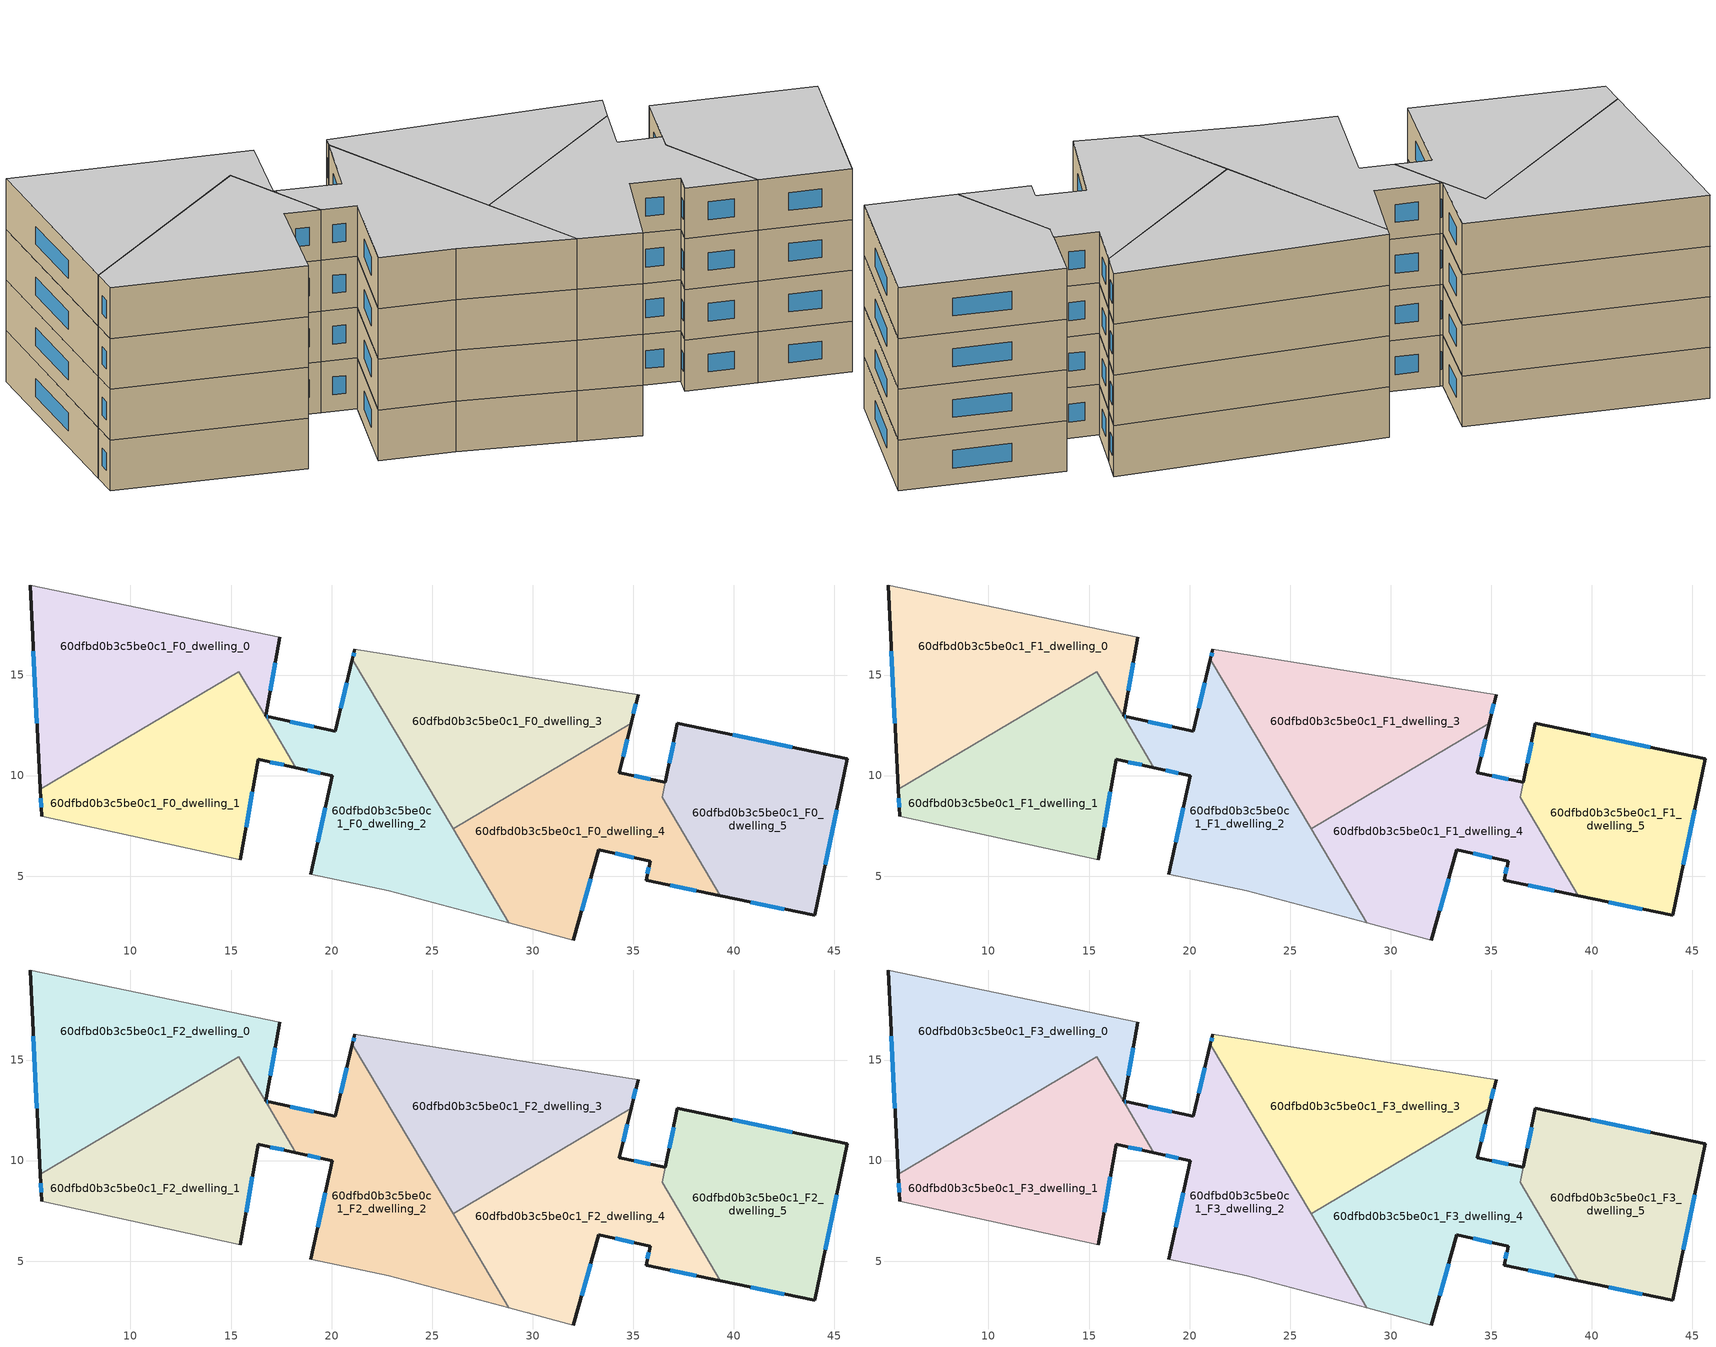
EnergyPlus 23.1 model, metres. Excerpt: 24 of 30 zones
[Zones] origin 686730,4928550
60dfbd0b3c5be0c1_F0_dwelling_0
 floor ground (EU_floor_Construction): 17.42,16.87 16.73,12.95 16.87,12.91 16.84,12.72 15.39,15.17 5.51,9.32 5.01,19.47 z0
 wall outside (EU_wall_Construction): 16.87,12.91 16.73,12.95 17.42,16.87 / 5.01,19.47 5.51,9.32 z0:3
 wall adiabatic (EU_wall_Construction): 17.42,16.87 5.01,19.47 z0:3
 wall to 60dfbd0b3c5be0c1_F0_dwelling_2 (EU_wall_Construction): 16.84,12.72 16.87,12.91 z0:3
 wall to 60dfbd0b3c5be0c1_F0_dwelling_1 (EU_wall_Construction): 5.51,9.32 15.39,15.17 16.84,12.72 z0:3
 window (EU_Window_Construction): 16.95,14.22 17.19,15.6 / 16.83,12.92 16.78,12.93 / 5.17,16.18 5.35,12.61 z0.97:2.03
60dfbd0b3c5be0c1_F0_dwelling_1
 floor ground (EU_floor_Construction): 15.39,15.17 18.22,10.39 16.35,10.8 15.47,5.83 5.58,7.99 5.51,9.32 z0
 wall outside (EU_wall_Construction): 5.51,9.32 5.58,7.99 / 15.47,5.83 16.35,10.8 18.22,10.39 z0:3
 wall adiabatic (EU_wall_Construction): 5.58,7.99 15.47,5.83 z0:3
 wall to 60dfbd0b3c5be0c1_F0_dwelling_2 (EU_wall_Construction): 18.22,10.39 16.84,12.72 z0:3
 window (EU_Window_Construction): 5.53,8.88 5.56,8.42 / 16.96,10.67 17.62,10.53 / 15.75,7.44 16.06,9.19 z0.97:2.03
60dfbd0b3c5be0c1_F0_dwelling_2
 floor ground (EU_floor_Construction): 21.04,15.78 28.81,2.68 22.85,4.28 18.97,5.09 20.03,10 18.22,10.39 16.84,12.72 16.87,12.91 20.19,12.2 z0
 wall outside (EU_wall_Construction): 18.22,10.39 20.03,10 18.97,5.09 / 21.04,15.78 20.19,12.2 16.87,12.91 z0:3
 wall adiabatic (EU_wall_Construction): 18.97,5.09 22.85,4.28 28.81,2.68 z0:3
 wall to 60dfbd0b3c5be0c1_F0_dwelling_3 (EU_wall_Construction): 26.04,7.35 21.04,15.78 z0:3
 wall to 60dfbd0b3c5be0c1_F0_dwelling_4 (EU_wall_Construction): 28.81,2.68 26.04,7.35 z0:3
 window (EU_Window_Construction): 19.68,8.41 19.31,6.68 / 18.81,10.26 19.44,10.12 / 19.11,12.43 17.95,12.68 / 20.76,14.62 20.46,13.36 z0.97:2.03
60dfbd0b3c5be0c1_F0_dwelling_3
 floor ground (EU_floor_Construction): 35.24,14.02 34.9,12.61 26.04,7.35 21.04,15.78 21.15,16.27 z0
 wall outside (EU_wall_Construction): 34.9,12.61 35.24,14.02 / 21.15,16.27 21.04,15.78 z0:3
 wall adiabatic (EU_wall_Construction): 35.24,14.02 21.15,16.27 z0:3
 wall to 60dfbd0b3c5be0c1_F0_dwelling_4 (EU_wall_Construction): 26.04,7.35 34.9,12.61 z0:3
 window (EU_Window_Construction): 35.01,13.07 35.13,13.57 / 21.12,16.11 21.08,15.94 z0.97:2.03
60dfbd0b3c5be0c1_F0_dwelling_4
 floor ground (EU_floor_Construction): 36.59,9.66 36.43,8.91 39.33,4.03 35.64,4.8 35.84,5.74 33.29,6.32 32.02,1.83 28.81,2.68 26.04,7.35 34.9,12.61 34.31,10.14 z0
 wall outside (EU_wall_Construction): 32.02,1.83 33.29,6.32 35.84,5.74 35.64,4.8 39.33,4.03 / 36.59,9.66 34.31,10.14 34.9,12.61 z0:3
 wall adiabatic (EU_wall_Construction): 28.81,2.68 32.02,1.83 z0:3
 wall to 60dfbd0b3c5be0c1_F0_dwelling_5 (EU_wall_Construction): 39.33,4.03 36.43,8.91 36.59,9.66 z0:3
 window (EU_Window_Construction): 32.43,3.28 32.88,4.86 / 34.5,10.94 34.71,11.81 / 35.85,9.82 35.05,9.99 / 36.83,4.55 38.13,4.28 / 35.77,5.43 35.7,5.11 / 34.11,6.13 35.01,5.92 z0.97:2.03
60dfbd0b3c5be0c1_F0_dwelling_5
 floor ground (EU_floor_Construction): 45.65,10.83 44.03,3.04 39.33,4.03 36.43,8.91 37.2,12.6 z0
 wall outside (EU_wall_Construction): 39.33,4.03 44.03,3.04 45.65,10.83 37.2,12.6 36.59,9.67 z0:3
 window (EU_Window_Construction): 37,11.65 36.79,10.62 / 42.91,11.41 39.94,12.03 / 44.55,5.57 45.12,8.31 / 40.85,3.71 42.5,3.36 z0.97:2.03
60dfbd0b3c5be0c1_F1_dwelling_0
 floor to 60dfbd0b3c5be0c1_F0_dwelling_0 (EU_floor_Construction): 17.42,16.87 16.73,12.95 16.87,12.91 16.84,12.72 15.39,15.17 5.51,9.32 5.01,19.47 z3
 wall outside (EU_wall_Construction): 16.87,12.91 16.73,12.95 17.42,16.87 / 5.01,19.47 5.51,9.32 z3:6
 wall adiabatic (EU_wall_Construction): 17.42,16.87 5.01,19.47 z3:6
 wall to 60dfbd0b3c5be0c1_F1_dwelling_2 (EU_wall_Construction): 16.84,12.72 16.87,12.91 z3:6
 wall to 60dfbd0b3c5be0c1_F1_dwelling_1 (EU_wall_Construction): 5.51,9.32 15.39,15.17 16.84,12.72 z3:6
 window (EU_Window_Construction): 16.95,14.22 17.19,15.6 / 16.83,12.92 16.78,12.93 / 5.17,16.18 5.35,12.61 z3.97:5.03
60dfbd0b3c5be0c1_F1_dwelling_1
 floor to 60dfbd0b3c5be0c1_F0_dwelling_1 (EU_floor_Construction): 15.39,15.17 18.22,10.39 16.35,10.8 15.47,5.83 5.58,7.99 5.51,9.32 z3
 wall outside (EU_wall_Construction): 5.51,9.32 5.58,7.99 / 15.47,5.83 16.35,10.8 18.22,10.39 z3:6
 wall adiabatic (EU_wall_Construction): 5.58,7.99 15.47,5.83 z3:6
 wall to 60dfbd0b3c5be0c1_F1_dwelling_2 (EU_wall_Construction): 18.22,10.39 16.84,12.72 z3:6
 window (EU_Window_Construction): 5.53,8.88 5.56,8.42 / 16.96,10.67 17.62,10.53 / 15.75,7.44 16.06,9.19 z3.97:5.03
60dfbd0b3c5be0c1_F1_dwelling_2
 floor to 60dfbd0b3c5be0c1_F0_dwelling_2 (EU_floor_Construction): 21.04,15.78 28.81,2.68 22.85,4.28 18.97,5.09 20.03,10 18.22,10.39 16.84,12.72 16.87,12.91 20.19,12.2 z3
 wall outside (EU_wall_Construction): 18.22,10.39 20.03,10 18.97,5.09 / 21.04,15.78 20.19,12.2 16.87,12.91 z3:6
 wall adiabatic (EU_wall_Construction): 18.97,5.09 22.85,4.28 28.81,2.68 z3:6
 wall to 60dfbd0b3c5be0c1_F1_dwelling_3 (EU_wall_Construction): 26.04,7.35 21.04,15.78 z3:6
 wall to 60dfbd0b3c5be0c1_F1_dwelling_4 (EU_wall_Construction): 28.81,2.68 26.04,7.35 z3:6
 window (EU_Window_Construction): 19.68,8.41 19.31,6.68 / 18.81,10.26 19.44,10.12 / 19.11,12.43 17.95,12.68 / 20.76,14.62 20.46,13.36 z3.97:5.03
60dfbd0b3c5be0c1_F1_dwelling_3
 floor to 60dfbd0b3c5be0c1_F0_dwelling_3 (EU_floor_Construction): 35.24,14.02 34.9,12.61 26.04,7.35 21.04,15.78 21.15,16.27 z3
 wall outside (EU_wall_Construction): 34.9,12.61 35.24,14.02 / 21.15,16.27 21.04,15.78 z3:6
 wall adiabatic (EU_wall_Construction): 35.24,14.02 21.15,16.27 z3:6
 wall to 60dfbd0b3c5be0c1_F1_dwelling_4 (EU_wall_Construction): 26.04,7.35 34.9,12.61 z3:6
 window (EU_Window_Construction): 35.01,13.07 35.13,13.57 / 21.12,16.11 21.08,15.94 z3.97:5.03
60dfbd0b3c5be0c1_F1_dwelling_4
 floor to 60dfbd0b3c5be0c1_F0_dwelling_4 (EU_floor_Construction): 36.59,9.66 36.43,8.91 39.33,4.03 35.64,4.8 35.84,5.74 33.29,6.32 32.02,1.83 28.81,2.68 26.04,7.35 34.9,12.61 34.31,10.14 z3
 wall outside (EU_wall_Construction): 32.02,1.83 33.29,6.32 35.84,5.74 35.64,4.8 39.33,4.03 / 36.59,9.66 34.31,10.14 34.9,12.61 z3:6
 wall adiabatic (EU_wall_Construction): 28.81,2.68 32.02,1.83 z3:6
 wall to 60dfbd0b3c5be0c1_F1_dwelling_5 (EU_wall_Construction): 39.33,4.03 36.43,8.91 36.59,9.66 z3:6
 window (EU_Window_Construction): 32.43,3.28 32.88,4.86 / 34.5,10.94 34.71,11.81 / 35.85,9.82 35.05,9.99 / 36.83,4.55 38.13,4.28 / 35.77,5.43 35.7,5.11 / 34.11,6.13 35.01,5.92 z3.97:5.03
60dfbd0b3c5be0c1_F1_dwelling_5
 floor to 60dfbd0b3c5be0c1_F0_dwelling_5 (EU_floor_Construction): 45.65,10.83 44.03,3.04 39.33,4.03 36.43,8.91 37.2,12.6 z3
 wall outside (EU_wall_Construction): 39.33,4.03 44.03,3.04 45.65,10.83 37.2,12.6 36.59,9.67 z3:6
 window (EU_Window_Construction): 37,11.65 36.79,10.62 / 42.91,11.41 39.94,12.03 / 44.55,5.57 45.12,8.31 / 40.85,3.71 42.5,3.36 z3.97:5.03
60dfbd0b3c5be0c1_F2_dwelling_0
 floor to 60dfbd0b3c5be0c1_F1_dwelling_0 (EU_floor_Construction): 17.42,16.87 16.73,12.95 16.87,12.91 16.84,12.72 15.39,15.17 5.51,9.32 5.01,19.47 z6
 wall outside (EU_wall_Construction): 16.87,12.91 16.73,12.95 17.42,16.87 / 5.01,19.47 5.51,9.32 z6:9
 wall adiabatic (EU_wall_Construction): 17.42,16.87 5.01,19.47 z6:9
 wall to 60dfbd0b3c5be0c1_F2_dwelling_2 (EU_wall_Construction): 16.84,12.72 16.87,12.91 z6:9
 wall to 60dfbd0b3c5be0c1_F2_dwelling_1 (EU_wall_Construction): 5.51,9.32 15.39,15.17 16.84,12.72 z6:9
 window (EU_Window_Construction): 16.95,14.22 17.19,15.6 / 16.83,12.92 16.78,12.93 / 5.17,16.18 5.35,12.61 z6.97:8.03
60dfbd0b3c5be0c1_F2_dwelling_1
 floor to 60dfbd0b3c5be0c1_F1_dwelling_1 (EU_floor_Construction): 15.39,15.17 18.22,10.39 16.35,10.8 15.47,5.83 5.58,7.99 5.51,9.32 z6
 wall outside (EU_wall_Construction): 5.51,9.32 5.58,7.99 / 15.47,5.83 16.35,10.8 18.22,10.39 z6:9
 wall adiabatic (EU_wall_Construction): 5.58,7.99 15.47,5.83 z6:9
 wall to 60dfbd0b3c5be0c1_F2_dwelling_2 (EU_wall_Construction): 18.22,10.39 16.84,12.72 z6:9
 window (EU_Window_Construction): 5.53,8.88 5.56,8.42 / 16.96,10.67 17.62,10.53 / 15.75,7.44 16.06,9.19 z6.97:8.03
60dfbd0b3c5be0c1_F2_dwelling_2
 floor to 60dfbd0b3c5be0c1_F1_dwelling_2 (EU_floor_Construction): 21.04,15.78 28.81,2.68 22.85,4.28 18.97,5.09 20.03,10 18.22,10.39 16.84,12.72 16.87,12.91 20.19,12.2 z6
 wall outside (EU_wall_Construction): 18.22,10.39 20.03,10 18.97,5.09 / 21.04,15.78 20.19,12.2 16.87,12.91 z6:9
 wall adiabatic (EU_wall_Construction): 18.97,5.09 22.85,4.28 28.81,2.68 z6:9
 wall to 60dfbd0b3c5be0c1_F2_dwelling_3 (EU_wall_Construction): 26.04,7.35 21.04,15.78 z6:9
 wall to 60dfbd0b3c5be0c1_F2_dwelling_4 (EU_wall_Construction): 28.81,2.68 26.04,7.35 z6:9
 window (EU_Window_Construction): 19.68,8.41 19.31,6.68 / 18.81,10.26 19.44,10.12 / 19.11,12.43 17.95,12.68 / 20.76,14.62 20.46,13.36 z6.97:8.03
60dfbd0b3c5be0c1_F2_dwelling_3
 floor to 60dfbd0b3c5be0c1_F1_dwelling_3 (EU_floor_Construction): 35.24,14.02 34.9,12.61 26.04,7.35 21.04,15.78 21.15,16.27 z6
 wall outside (EU_wall_Construction): 34.9,12.61 35.24,14.02 / 21.15,16.27 21.04,15.78 z6:9
 wall adiabatic (EU_wall_Construction): 35.24,14.02 21.15,16.27 z6:9
 wall to 60dfbd0b3c5be0c1_F2_dwelling_4 (EU_wall_Construction): 26.04,7.35 34.9,12.61 z6:9
 window (EU_Window_Construction): 35.01,13.07 35.13,13.57 / 21.12,16.11 21.08,15.94 z6.97:8.03
60dfbd0b3c5be0c1_F2_dwelling_4
 floor to 60dfbd0b3c5be0c1_F1_dwelling_4 (EU_floor_Construction): 36.59,9.66 36.43,8.91 39.33,4.03 35.64,4.8 35.84,5.74 33.29,6.32 32.02,1.83 28.81,2.68 26.04,7.35 34.9,12.61 34.31,10.14 z6
 wall outside (EU_wall_Construction): 32.02,1.83 33.29,6.32 35.84,5.74 35.64,4.8 39.33,4.03 / 36.59,9.66 34.31,10.14 34.9,12.61 z6:9
 wall adiabatic (EU_wall_Construction): 28.81,2.68 32.02,1.83 z6:9
 wall to 60dfbd0b3c5be0c1_F2_dwelling_5 (EU_wall_Construction): 39.33,4.03 36.43,8.91 36.59,9.66 z6:9
 window (EU_Window_Construction): 32.43,3.28 32.88,4.86 / 34.5,10.94 34.71,11.81 / 35.85,9.82 35.05,9.99 / 36.83,4.55 38.13,4.28 / 35.77,5.43 35.7,5.11 / 34.11,6.13 35.01,5.92 z6.97:8.03
60dfbd0b3c5be0c1_F2_dwelling_5
 floor to 60dfbd0b3c5be0c1_F1_dwelling_5 (EU_floor_Construction): 45.65,10.83 44.03,3.04 39.33,4.03 36.43,8.91 37.2,12.6 z6
 wall outside (EU_wall_Construction): 39.33,4.03 44.03,3.04 45.65,10.83 37.2,12.6 36.59,9.67 z6:9
 window (EU_Window_Construction): 37,11.65 36.79,10.62 / 42.91,11.41 39.94,12.03 / 44.55,5.57 45.12,8.31 / 40.85,3.71 42.5,3.36 z6.97:8.03
60dfbd0b3c5be0c1_F3_dwelling_0
 floor to 60dfbd0b3c5be0c1_F2_dwelling_0 (EU_floor_Construction): 17.42,16.87 16.73,12.95 16.87,12.91 16.84,12.72 15.39,15.17 5.51,9.32 5.01,19.47 z9
 wall outside (EU_wall_Construction): 16.87,12.91 16.73,12.95 17.42,16.87 / 5.01,19.47 5.51,9.32 z9:12
 wall adiabatic (EU_wall_Construction): 17.42,16.87 5.01,19.47 z9:12
 wall to 60dfbd0b3c5be0c1_F3_dwelling_2 (EU_wall_Construction): 16.84,12.72 16.87,12.91 z9:12
 wall to 60dfbd0b3c5be0c1_F3_dwelling_1 (EU_wall_Construction): 5.51,9.32 15.39,15.17 16.84,12.72 z9:12
 window (EU_Window_Construction): 16.95,14.22 17.19,15.6 / 16.83,12.92 16.78,12.93 / 5.17,16.18 5.35,12.61 z9.97:11.03
 ceiling to 60dfbd0b3c5be0c1_F4_dwelling_0 (EU_floor_Construction): 16.84,12.72 16.87,12.91 16.73,12.95 17.42,16.87 5.01,19.47 5.51,9.32 15.39,15.17 z12
60dfbd0b3c5be0c1_F3_dwelling_1
 floor to 60dfbd0b3c5be0c1_F2_dwelling_1 (EU_floor_Construction): 15.39,15.17 18.22,10.39 16.35,10.8 15.47,5.83 5.58,7.99 5.51,9.32 z9
 wall outside (EU_wall_Construction): 5.51,9.32 5.58,7.99 / 15.47,5.83 16.35,10.8 18.22,10.39 z9:12
 wall adiabatic (EU_wall_Construction): 5.58,7.99 15.47,5.83 z9:12
 wall to 60dfbd0b3c5be0c1_F3_dwelling_2 (EU_wall_Construction): 18.22,10.39 16.84,12.72 z9:12
 window (EU_Window_Construction): 5.53,8.88 5.56,8.42 / 16.96,10.67 17.62,10.53 / 15.75,7.44 16.06,9.19 z9.97:11.03
 ceiling to 60dfbd0b3c5be0c1_F4_dwelling_1 (EU_floor_Construction): 15.47,5.83 16.35,10.8 18.22,10.39 15.39,15.17 5.51,9.32 5.58,7.99 z12
60dfbd0b3c5be0c1_F3_dwelling_2
 floor to 60dfbd0b3c5be0c1_F2_dwelling_2 (EU_floor_Construction): 21.04,15.78 28.81,2.68 22.85,4.28 18.97,5.09 20.03,10 18.22,10.39 16.84,12.72 16.87,12.91 20.19,12.2 z9
 wall outside (EU_wall_Construction): 18.22,10.39 20.03,10 18.97,5.09 / 21.04,15.78 20.19,12.2 16.87,12.91 z9:12
 wall adiabatic (EU_wall_Construction): 18.97,5.09 22.85,4.28 28.81,2.68 z9:12
 wall to 60dfbd0b3c5be0c1_F3_dwelling_3 (EU_wall_Construction): 26.04,7.35 21.04,15.78 z9:12
 wall to 60dfbd0b3c5be0c1_F3_dwelling_4 (EU_wall_Construction): 28.81,2.68 26.04,7.35 z9:12
 window (EU_Window_Construction): 19.68,8.41 19.31,6.68 / 18.81,10.26 19.44,10.12 / 19.11,12.43 17.95,12.68 / 20.76,14.62 20.46,13.36 z9.97:11.03
 ceiling to 60dfbd0b3c5be0c1_F4_dwelling_2 (EU_floor_Construction): 28.81,2.68 21.04,15.78 20.19,12.2 16.87,12.91 16.84,12.72 18.22,10.39 20.03,10 18.97,5.09 22.85,4.28 z12
60dfbd0b3c5be0c1_F3_dwelling_3
 floor to 60dfbd0b3c5be0c1_F2_dwelling_3 (EU_floor_Construction): 35.24,14.02 34.9,12.61 26.04,7.35 21.04,15.78 21.15,16.27 z9
 wall outside (EU_wall_Construction): 34.9,12.61 35.24,14.02 / 21.15,16.27 21.04,15.78 z9:12
 wall adiabatic (EU_wall_Construction): 35.24,14.02 21.15,16.27 z9:12
 wall to 60dfbd0b3c5be0c1_F3_dwelling_4 (EU_wall_Construction): 26.04,7.35 34.9,12.61 z9:12
 window (EU_Window_Construction): 35.01,13.07 35.13,13.57 / 21.12,16.11 21.08,15.94 z9.97:11.03
 ceiling to 60dfbd0b3c5be0c1_F4_dwelling_3 (EU_floor_Construction): 34.9,12.61 35.24,14.02 21.15,16.27 21.04,15.78 26.04,7.35 z12
60dfbd0b3c5be0c1_F3_dwelling_4
 floor to 60dfbd0b3c5be0c1_F2_dwelling_4 (EU_floor_Construction): 36.59,9.66 36.43,8.91 39.33,4.03 35.64,4.8 35.84,5.74 33.29,6.32 32.02,1.83 28.81,2.68 26.04,7.35 34.9,12.61 34.31,10.14 z9
 wall outside (EU_wall_Construction): 32.02,1.83 33.29,6.32 35.84,5.74 35.64,4.8 39.33,4.03 / 36.59,9.66 34.31,10.14 34.9,12.61 z9:12
 wall adiabatic (EU_wall_Construction): 28.81,2.68 32.02,1.83 z9:12
 wall to 60dfbd0b3c5be0c1_F3_dwelling_5 (EU_wall_Construction): 39.33,4.03 36.43,8.91 36.59,9.66 z9:12
 window (EU_Window_Construction): 32.43,3.28 32.88,4.86 / 34.5,10.94 34.71,11.81 / 35.85,9.82 35.05,9.99 / 36.83,4.55 38.13,4.28 / 35.77,5.43 35.7,5.11 / 34.11,6.13 35.01,5.92 z9.97:11.03
 ceiling to 60dfbd0b3c5be0c1_F4_dwelling_4 (EU_floor_Construction): 39.33,4.03 36.43,8.91 36.59,9.66 34.31,10.14 34.9,12.61 26.04,7.35 28.81,2.68 32.02,1.83 33.29,6.32 35.84,5.74 35.64,4.8 z12
60dfbd0b3c5be0c1_F3_dwelling_5
 floor to 60dfbd0b3c5be0c1_F2_dwelling_5 (EU_floor_Construction): 45.65,10.83 44.03,3.04 39.33,4.03 36.43,8.91 37.2,12.6 z9
 wall outside (EU_wall_Construction): 39.33,4.03 44.03,3.04 45.65,10.83 37.2,12.6 36.59,9.67 z9:12
 window (EU_Window_Construction): 37,11.65 36.79,10.62 / 42.91,11.41 39.94,12.03 / 44.55,5.57 45.12,8.31 / 40.85,3.71 42.5,3.36 z9.97:11.03
 ceiling to 60dfbd0b3c5be0c1_F4_dwelling_5 (EU_floor_Construction): 44.03,3.04 45.65,10.83 37.2,12.6 36.43,8.91 39.33,4.03 z12
[Building]
EU S2 Campaign: North Axis=0; Terrain=City; Solar Distribution=FullExterior
[Site:Location]
Bologna: Latitude=44.5; Longitude=11.25; Time Zone=1; Elevation=37
[SizingPeriod:WeatherFileDays]
AnnualSizingPeriod: Begin Month=1; Begin Day of Month=1; End Month=12; End Day of Month=31; Day of Week for Start Day=Monday; Use Weather File Daylight Saving Period=No; Use Weather File Rain and Snow Indicators=No
[MATERIAL]
EU_InternalMass_Material: Roughness=MediumRough; Thickness=0.1; Conductivity=1; Density=1800; Specific Heat=900; Thermal Absorptance=0.9; Solar Absorptance=0.7; Visible Absorptance=0.7
[MATERIAL:NOMASS] Roughness=MediumRough; Thermal Absorptance=0.9; Solar Absorptance=0.7; Visible Absorptance=0.7
Name | Thermal Resistance
EU_wall_NoMass | 0.779417
EU_floor_NoMass | 0.588222
[WINDOWMATERIAL:SIMPLEGLAZINGSYSTEM]
EU_Window_SimpleGlazing: UFactor=5.16242; Solar Heat Gain Coefficient=0.85; Visible Transmittance=0.85
[CONSTRUCTION]
EU_wall_Construction: EU_wall_NoMass
EU_floor_Construction: EU_floor_NoMass
EU_InternalMass_Construction: EU_InternalMass_Material
EU_Window_Construction: EU_Window_SimpleGlazing
[ZONE] Type=1; Multiplier=1; Ceiling Height=autocalculate; Floor Area=autocalculate; Part of Total Floor Area=Yes
Name | Volume
60dfbd0b3c5be0c1_F0_dwelling_0; 60dfbd0b3c5be0c1_F1_dwelling_0; 60dfbd0b3c5be0c1_F2_dwelling_0; 60dfbd0b3c5be0c1_F3_dwelling_0 | 204.749
60dfbd0b3c5be0c1_F0_dwelling_1 | 183.353
60dfbd0b3c5be0c1_F1_dwelling_1; 60dfbd0b3c5be0c1_F2_dwelling_1; 60dfbd0b3c5be0c1_F3_dwelling_1 | 183.354
60dfbd0b3c5be0c1_F0_dwelling_2; 60dfbd0b3c5be0c1_F1_dwelling_2; 60dfbd0b3c5be0c1_F2_dwelling_2; 60dfbd0b3c5be0c1_F3_dwelling_2 | 181.14
60dfbd0b3c5be0c1_F0_dwelling_3; 60dfbd0b3c5be0c1_F1_dwelling_3; 60dfbd0b3c5be0c1_F2_dwelling_3; 60dfbd0b3c5be0c1_F3_dwelling_3 | 193.206
60dfbd0b3c5be0c1_F0_dwelling_4; 60dfbd0b3c5be0c1_F1_dwelling_4; 60dfbd0b3c5be0c1_F2_dwelling_4; 60dfbd0b3c5be0c1_F3_dwelling_4 | 194.054
60dfbd0b3c5be0c1_F0_dwelling_5; 60dfbd0b3c5be0c1_F1_dwelling_5; 60dfbd0b3c5be0c1_F2_dwelling_5; 60dfbd0b3c5be0c1_F3_dwelling_5 | 181.968
[INTERNALMASS] Construction=EU_InternalMass_Construction
Name | Zone or ZoneList | Surface Area
60dfbd0b3c5be0c1_F0_dwelling_0_EU_InternalMass | 60dfbd0b3c5be0c1_F0_dwelling_0 | 68.2496
60dfbd0b3c5be0c1_F0_dwelling_1_EU_InternalMass | 60dfbd0b3c5be0c1_F0_dwelling_1 | 61.119
60dfbd0b3c5be0c1_F0_dwelling_2_EU_InternalMass | 60dfbd0b3c5be0c1_F0_dwelling_2 | 60.3804
60dfbd0b3c5be0c1_F0_dwelling_3_EU_InternalMass | 60dfbd0b3c5be0c1_F0_dwelling_3 | 64.4028
60dfbd0b3c5be0c1_F0_dwelling_4_EU_InternalMass | 60dfbd0b3c5be0c1_F0_dwelling_4 | 64.6854
60dfbd0b3c5be0c1_F0_dwelling_5_EU_InternalMass | 60dfbd0b3c5be0c1_F0_dwelling_5 | 60.654
60dfbd0b3c5be0c1_F1_dwelling_0_EU_InternalMass | 60dfbd0b3c5be0c1_F1_dwelling_0 | 68.2496
60dfbd0b3c5be0c1_F1_dwelling_1_EU_InternalMass | 60dfbd0b3c5be0c1_F1_dwelling_1 | 61.119
60dfbd0b3c5be0c1_F1_dwelling_2_EU_InternalMass | 60dfbd0b3c5be0c1_F1_dwelling_2 | 60.3804
60dfbd0b3c5be0c1_F1_dwelling_3_EU_InternalMass | 60dfbd0b3c5be0c1_F1_dwelling_3 | 64.4028
60dfbd0b3c5be0c1_F1_dwelling_4_EU_InternalMass | 60dfbd0b3c5be0c1_F1_dwelling_4 | 64.6854
60dfbd0b3c5be0c1_F1_dwelling_5_EU_InternalMass | 60dfbd0b3c5be0c1_F1_dwelling_5 | 60.654
60dfbd0b3c5be0c1_F2_dwelling_0_EU_InternalMass | 60dfbd0b3c5be0c1_F2_dwelling_0 | 68.2496
60dfbd0b3c5be0c1_F2_dwelling_1_EU_InternalMass | 60dfbd0b3c5be0c1_F2_dwelling_1 | 61.119
60dfbd0b3c5be0c1_F2_dwelling_2_EU_InternalMass | 60dfbd0b3c5be0c1_F2_dwelling_2 | 60.3804
60dfbd0b3c5be0c1_F2_dwelling_3_EU_InternalMass | 60dfbd0b3c5be0c1_F2_dwelling_3 | 64.4028
60dfbd0b3c5be0c1_F2_dwelling_4_EU_InternalMass | 60dfbd0b3c5be0c1_F2_dwelling_4 | 64.6854
60dfbd0b3c5be0c1_F2_dwelling_5_EU_InternalMass | 60dfbd0b3c5be0c1_F2_dwelling_5 | 60.654
60dfbd0b3c5be0c1_F3_dwelling_0_EU_InternalMass | 60dfbd0b3c5be0c1_F3_dwelling_0 | 68.2496
60dfbd0b3c5be0c1_F3_dwelling_1_EU_InternalMass | 60dfbd0b3c5be0c1_F3_dwelling_1 | 61.119
60dfbd0b3c5be0c1_F3_dwelling_2_EU_InternalMass | 60dfbd0b3c5be0c1_F3_dwelling_2 | 60.3804
60dfbd0b3c5be0c1_F3_dwelling_3_EU_InternalMass | 60dfbd0b3c5be0c1_F3_dwelling_3 | 64.4028
60dfbd0b3c5be0c1_F3_dwelling_4_EU_InternalMass | 60dfbd0b3c5be0c1_F3_dwelling_4 | 64.6854
60dfbd0b3c5be0c1_F3_dwelling_5_EU_InternalMass | 60dfbd0b3c5be0c1_F3_dwelling_5 | 60.654
[OTHEREQUIPMENT] Fuel Type=Electricity; Design Level Calculation Method=Watts/Area; Power per Zone Floor Area=1; Fraction Latent=0; Fraction Radiant=0; Fraction Lost=0; Carbon Dioxide Generation Rate=0; EndUse Subcategory=EU_Step8_InternalGains
Name | Zone or ZoneList or Space or SpaceList | Schedule
EU_Step8_InternalGain_60dfbd0b3c5be0c1_F0_dwelling_0_f000 | 60dfbd0b3c5be0c1_F0_dwelling_0 | EU_Step8_GainSchedule_60dfbd0b3c5be0c1_F0_dwelling_0_f000
EU_Step8_InternalGain_60dfbd0b3c5be0c1_F0_dwelling_1_f000 | 60dfbd0b3c5be0c1_F0_dwelling_1 | EU_Step8_GainSchedule_60dfbd0b3c5be0c1_F0_dwelling_1_f000
EU_Step8_InternalGain_60dfbd0b3c5be0c1_F0_dwelling_2_f000 | 60dfbd0b3c5be0c1_F0_dwelling_2 | EU_Step8_GainSchedule_60dfbd0b3c5be0c1_F0_dwelling_2_f000
EU_Step8_InternalGain_60dfbd0b3c5be0c1_F0_dwelling_3_f000 | 60dfbd0b3c5be0c1_F0_dwelling_3 | EU_Step8_GainSchedule_60dfbd0b3c5be0c1_F0_dwelling_3_f000
EU_Step8_InternalGain_60dfbd0b3c5be0c1_F0_dwelling_4_f000 | 60dfbd0b3c5be0c1_F0_dwelling_4 | EU_Step8_GainSchedule_60dfbd0b3c5be0c1_F0_dwelling_4_f000
EU_Step8_InternalGain_60dfbd0b3c5be0c1_F0_dwelling_5_f000 | 60dfbd0b3c5be0c1_F0_dwelling_5 | EU_Step8_GainSchedule_60dfbd0b3c5be0c1_F0_dwelling_5_f000
EU_Step8_InternalGain_60dfbd0b3c5be0c1_F1_dwelling_0_f000 | 60dfbd0b3c5be0c1_F1_dwelling_0 | EU_Step8_GainSchedule_60dfbd0b3c5be0c1_F1_dwelling_0_f000
EU_Step8_InternalGain_60dfbd0b3c5be0c1_F1_dwelling_1_f000 | 60dfbd0b3c5be0c1_F1_dwelling_1 | EU_Step8_GainSchedule_60dfbd0b3c5be0c1_F1_dwelling_1_f000
EU_Step8_InternalGain_60dfbd0b3c5be0c1_F1_dwelling_2_f000 | 60dfbd0b3c5be0c1_F1_dwelling_2 | EU_Step8_GainSchedule_60dfbd0b3c5be0c1_F1_dwelling_2_f000
EU_Step8_InternalGain_60dfbd0b3c5be0c1_F1_dwelling_3_f000 | 60dfbd0b3c5be0c1_F1_dwelling_3 | EU_Step8_GainSchedule_60dfbd0b3c5be0c1_F1_dwelling_3_f000
EU_Step8_InternalGain_60dfbd0b3c5be0c1_F1_dwelling_4_f000 | 60dfbd0b3c5be0c1_F1_dwelling_4 | EU_Step8_GainSchedule_60dfbd0b3c5be0c1_F1_dwelling_4_f000
EU_Step8_InternalGain_60dfbd0b3c5be0c1_F1_dwelling_5_f000 | 60dfbd0b3c5be0c1_F1_dwelling_5 | EU_Step8_GainSchedule_60dfbd0b3c5be0c1_F1_dwelling_5_f000
EU_Step8_InternalGain_60dfbd0b3c5be0c1_F2_dwelling_0_f000 | 60dfbd0b3c5be0c1_F2_dwelling_0 | EU_Step8_GainSchedule_60dfbd0b3c5be0c1_F2_dwelling_0_f000
EU_Step8_InternalGain_60dfbd0b3c5be0c1_F2_dwelling_1_f000 | 60dfbd0b3c5be0c1_F2_dwelling_1 | EU_Step8_GainSchedule_60dfbd0b3c5be0c1_F2_dwelling_1_f000
EU_Step8_InternalGain_60dfbd0b3c5be0c1_F2_dwelling_2_f000 | 60dfbd0b3c5be0c1_F2_dwelling_2 | EU_Step8_GainSchedule_60dfbd0b3c5be0c1_F2_dwelling_2_f000
EU_Step8_InternalGain_60dfbd0b3c5be0c1_F2_dwelling_3_f000 | 60dfbd0b3c5be0c1_F2_dwelling_3 | EU_Step8_GainSchedule_60dfbd0b3c5be0c1_F2_dwelling_3_f000
EU_Step8_InternalGain_60dfbd0b3c5be0c1_F2_dwelling_4_f000 | 60dfbd0b3c5be0c1_F2_dwelling_4 | EU_Step8_GainSchedule_60dfbd0b3c5be0c1_F2_dwelling_4_f000
EU_Step8_InternalGain_60dfbd0b3c5be0c1_F2_dwelling_5_f000 | 60dfbd0b3c5be0c1_F2_dwelling_5 | EU_Step8_GainSchedule_60dfbd0b3c5be0c1_F2_dwelling_5_f000
EU_Step8_InternalGain_60dfbd0b3c5be0c1_F3_dwelling_0_f000 | 60dfbd0b3c5be0c1_F3_dwelling_0 | EU_Step8_GainSchedule_60dfbd0b3c5be0c1_F3_dwelling_0_f000
EU_Step8_InternalGain_60dfbd0b3c5be0c1_F3_dwelling_1_f000 | 60dfbd0b3c5be0c1_F3_dwelling_1 | EU_Step8_GainSchedule_60dfbd0b3c5be0c1_F3_dwelling_1_f000
EU_Step8_InternalGain_60dfbd0b3c5be0c1_F3_dwelling_2_f000 | 60dfbd0b3c5be0c1_F3_dwelling_2 | EU_Step8_GainSchedule_60dfbd0b3c5be0c1_F3_dwelling_2_f000
EU_Step8_InternalGain_60dfbd0b3c5be0c1_F3_dwelling_3_f000 | 60dfbd0b3c5be0c1_F3_dwelling_3 | EU_Step8_GainSchedule_60dfbd0b3c5be0c1_F3_dwelling_3_f000
EU_Step8_InternalGain_60dfbd0b3c5be0c1_F3_dwelling_4_f000 | 60dfbd0b3c5be0c1_F3_dwelling_4 | EU_Step8_GainSchedule_60dfbd0b3c5be0c1_F3_dwelling_4_f000
EU_Step8_InternalGain_60dfbd0b3c5be0c1_F3_dwelling_5_f000 | 60dfbd0b3c5be0c1_F3_dwelling_5 | EU_Step8_GainSchedule_60dfbd0b3c5be0c1_F3_dwelling_5_f000
[ZONEVENTILATION:DESIGNFLOWRATE] Schedule=EU_AlwaysOn; Design Flow Rate Calculation Method=AirChanges/Hour; Air Changes per Hour=0.712058; Ventilation Type=Natural; Fan Pressure Rise=0; Fan Total Efficiency=1; Constant Term Coefficient=1; Temperature Term Coefficient=0; Velocity Term Coefficient=0; Velocity Squared Term Coefficient=0; Minimum Indoor Temperature=-100; Maximum Indoor Temperature=100; Delta Temperature=-100; Minimum Outdoor Temperature=-100; Maximum Outdoor Temperature=100; Maximum Wind Speed=40
Name | Zone or ZoneList or Space or SpaceList
EU_ConstantAir_60dfbd0b3c5be0c1_F0_dwelling_0 | 60dfbd0b3c5be0c1_F0_dwelling_0
EU_ConstantAir_60dfbd0b3c5be0c1_F0_dwelling_1 | 60dfbd0b3c5be0c1_F0_dwelling_1
EU_ConstantAir_60dfbd0b3c5be0c1_F0_dwelling_2 | 60dfbd0b3c5be0c1_F0_dwelling_2
EU_ConstantAir_60dfbd0b3c5be0c1_F0_dwelling_3 | 60dfbd0b3c5be0c1_F0_dwelling_3
EU_ConstantAir_60dfbd0b3c5be0c1_F0_dwelling_4 | 60dfbd0b3c5be0c1_F0_dwelling_4
EU_ConstantAir_60dfbd0b3c5be0c1_F0_dwelling_5 | 60dfbd0b3c5be0c1_F0_dwelling_5
EU_ConstantAir_60dfbd0b3c5be0c1_F1_dwelling_0 | 60dfbd0b3c5be0c1_F1_dwelling_0
EU_ConstantAir_60dfbd0b3c5be0c1_F1_dwelling_1 | 60dfbd0b3c5be0c1_F1_dwelling_1
EU_ConstantAir_60dfbd0b3c5be0c1_F1_dwelling_2 | 60dfbd0b3c5be0c1_F1_dwelling_2
EU_ConstantAir_60dfbd0b3c5be0c1_F1_dwelling_3 | 60dfbd0b3c5be0c1_F1_dwelling_3
EU_ConstantAir_60dfbd0b3c5be0c1_F1_dwelling_4 | 60dfbd0b3c5be0c1_F1_dwelling_4
EU_ConstantAir_60dfbd0b3c5be0c1_F1_dwelling_5 | 60dfbd0b3c5be0c1_F1_dwelling_5
EU_ConstantAir_60dfbd0b3c5be0c1_F2_dwelling_0 | 60dfbd0b3c5be0c1_F2_dwelling_0
EU_ConstantAir_60dfbd0b3c5be0c1_F2_dwelling_1 | 60dfbd0b3c5be0c1_F2_dwelling_1
EU_ConstantAir_60dfbd0b3c5be0c1_F2_dwelling_2 | 60dfbd0b3c5be0c1_F2_dwelling_2
EU_ConstantAir_60dfbd0b3c5be0c1_F2_dwelling_3 | 60dfbd0b3c5be0c1_F2_dwelling_3
EU_ConstantAir_60dfbd0b3c5be0c1_F2_dwelling_4 | 60dfbd0b3c5be0c1_F2_dwelling_4
EU_ConstantAir_60dfbd0b3c5be0c1_F2_dwelling_5 | 60dfbd0b3c5be0c1_F2_dwelling_5
EU_ConstantAir_60dfbd0b3c5be0c1_F3_dwelling_0 | 60dfbd0b3c5be0c1_F3_dwelling_0
EU_ConstantAir_60dfbd0b3c5be0c1_F3_dwelling_1 | 60dfbd0b3c5be0c1_F3_dwelling_1
EU_ConstantAir_60dfbd0b3c5be0c1_F3_dwelling_2 | 60dfbd0b3c5be0c1_F3_dwelling_2
EU_ConstantAir_60dfbd0b3c5be0c1_F3_dwelling_3 | 60dfbd0b3c5be0c1_F3_dwelling_3
EU_ConstantAir_60dfbd0b3c5be0c1_F3_dwelling_4 | 60dfbd0b3c5be0c1_F3_dwelling_4
EU_ConstantAir_60dfbd0b3c5be0c1_F3_dwelling_5 | 60dfbd0b3c5be0c1_F3_dwelling_5
[HVACTEMPLATE:THERMOSTAT] Constant Heating Setpoint=20; Constant Cooling Setpoint=50
EU_HeatOnly_60dfbd0b3c5be0c1_F0_dwelling_0; EU_HeatOnly_60dfbd0b3c5be0c1_F0_dwelling_1; EU_HeatOnly_60dfbd0b3c5be0c1_F0_dwelling_2; EU_HeatOnly_60dfbd0b3c5be0c1_F0_dwelling_3; EU_HeatOnly_60dfbd0b3c5be0c1_F0_dwelling_4; EU_HeatOnly_60dfbd0b3c5be0c1_F0_dwelling_5; EU_HeatOnly_60dfbd0b3c5be0c1_F1_dwelling_0; EU_HeatOnly_60dfbd0b3c5be0c1_F1_dwelling_1; EU_HeatOnly_60dfbd0b3c5be0c1_F1_dwelling_2; EU_HeatOnly_60dfbd0b3c5be0c1_F1_dwelling_3; EU_HeatOnly_60dfbd0b3c5be0c1_F1_dwelling_4; EU_HeatOnly_60dfbd0b3c5be0c1_F1_dwelling_5; EU_HeatOnly_60dfbd0b3c5be0c1_F2_dwelling_0; EU_HeatOnly_60dfbd0b3c5be0c1_F2_dwelling_1; EU_HeatOnly_60dfbd0b3c5be0c1_F2_dwelling_2; EU_HeatOnly_60dfbd0b3c5be0c1_F2_dwelling_3; EU_HeatOnly_60dfbd0b3c5be0c1_F2_dwelling_4; EU_HeatOnly_60dfbd0b3c5be0c1_F2_dwelling_5; EU_HeatOnly_60dfbd0b3c5be0c1_F3_dwelling_0; EU_HeatOnly_60dfbd0b3c5be0c1_F3_dwelling_1; EU_HeatOnly_60dfbd0b3c5be0c1_F3_dwelling_2; EU_HeatOnly_60dfbd0b3c5be0c1_F3_dwelling_3; EU_HeatOnly_60dfbd0b3c5be0c1_F3_dwelling_4; EU_HeatOnly_60dfbd0b3c5be0c1_F3_dwelling_5; EU_HeatOnly_60dfbd0b3c5be0c1_F4_dwelling_0; EU_HeatOnly_60dfbd0b3c5be0c1_F4_dwelling_1; EU_HeatOnly_60dfbd0b3c5be0c1_F4_dwelling_2; EU_HeatOnly_60dfbd0b3c5be0c1_F4_dwelling_3; EU_HeatOnly_60dfbd0b3c5be0c1_F4_dwelling_4; EU_HeatOnly_60dfbd0b3c5be0c1_F4_dwelling_5
[HVACTEMPLATE:ZONE:IDEALLOADSAIRSYSTEM] System Availability Schedule=EU_AlwaysOn; Maximum Heating Supply Air Temperature=50; Minimum Cooling Supply Air Temperature=13; Maximum Heating Supply Air Humidity Ratio=0.0156; Minimum Cooling Supply Air Humidity Ratio=0.0077; Heating Limit=NoLimit; Cooling Limit=NoLimit; Heating Availability Schedule=EU_AlwaysOn; Cooling Availability Schedule=EU_CoolingOff; Dehumidification Control Type=ConstantSensibleHeatRatio; Cooling Sensible Heat Ratio=0.7; Dehumidification Setpoint=60; Humidification Control Type=None; Humidification Setpoint=30; Outdoor Air Method=None; Outdoor Air Flow Rate per Person=0.00944; Outdoor Air Flow Rate per Zone Floor Area=0; Outdoor Air Flow Rate per Zone=0; Demand Controlled Ventilation Type=None; Outdoor Air Economizer Type=NoEconomizer; Heat Recovery Type=None; Sensible Heat Recovery Effectiveness=0.7; Latent Heat Recovery Effectiveness=0.65
Name | Template Thermostat
60dfbd0b3c5be0c1_F0_dwelling_0 | EU_HeatOnly_60dfbd0b3c5be0c1_F0_dwelling_0
60dfbd0b3c5be0c1_F0_dwelling_1 | EU_HeatOnly_60dfbd0b3c5be0c1_F0_dwelling_1
60dfbd0b3c5be0c1_F0_dwelling_2 | EU_HeatOnly_60dfbd0b3c5be0c1_F0_dwelling_2
60dfbd0b3c5be0c1_F0_dwelling_3 | EU_HeatOnly_60dfbd0b3c5be0c1_F0_dwelling_3
60dfbd0b3c5be0c1_F0_dwelling_4 | EU_HeatOnly_60dfbd0b3c5be0c1_F0_dwelling_4
60dfbd0b3c5be0c1_F0_dwelling_5 | EU_HeatOnly_60dfbd0b3c5be0c1_F0_dwelling_5
60dfbd0b3c5be0c1_F1_dwelling_0 | EU_HeatOnly_60dfbd0b3c5be0c1_F1_dwelling_0
60dfbd0b3c5be0c1_F1_dwelling_1 | EU_HeatOnly_60dfbd0b3c5be0c1_F1_dwelling_1
60dfbd0b3c5be0c1_F1_dwelling_2 | EU_HeatOnly_60dfbd0b3c5be0c1_F1_dwelling_2
60dfbd0b3c5be0c1_F1_dwelling_3 | EU_HeatOnly_60dfbd0b3c5be0c1_F1_dwelling_3
60dfbd0b3c5be0c1_F1_dwelling_4 | EU_HeatOnly_60dfbd0b3c5be0c1_F1_dwelling_4
60dfbd0b3c5be0c1_F1_dwelling_5 | EU_HeatOnly_60dfbd0b3c5be0c1_F1_dwelling_5
60dfbd0b3c5be0c1_F2_dwelling_0 | EU_HeatOnly_60dfbd0b3c5be0c1_F2_dwelling_0
60dfbd0b3c5be0c1_F2_dwelling_1 | EU_HeatOnly_60dfbd0b3c5be0c1_F2_dwelling_1
60dfbd0b3c5be0c1_F2_dwelling_2 | EU_HeatOnly_60dfbd0b3c5be0c1_F2_dwelling_2
60dfbd0b3c5be0c1_F2_dwelling_3 | EU_HeatOnly_60dfbd0b3c5be0c1_F2_dwelling_3
60dfbd0b3c5be0c1_F2_dwelling_4 | EU_HeatOnly_60dfbd0b3c5be0c1_F2_dwelling_4
60dfbd0b3c5be0c1_F2_dwelling_5 | EU_HeatOnly_60dfbd0b3c5be0c1_F2_dwelling_5
60dfbd0b3c5be0c1_F3_dwelling_0 | EU_HeatOnly_60dfbd0b3c5be0c1_F3_dwelling_0
60dfbd0b3c5be0c1_F3_dwelling_1 | EU_HeatOnly_60dfbd0b3c5be0c1_F3_dwelling_1
60dfbd0b3c5be0c1_F3_dwelling_2 | EU_HeatOnly_60dfbd0b3c5be0c1_F3_dwelling_2
60dfbd0b3c5be0c1_F3_dwelling_3 | EU_HeatOnly_60dfbd0b3c5be0c1_F3_dwelling_3
60dfbd0b3c5be0c1_F3_dwelling_4 | EU_HeatOnly_60dfbd0b3c5be0c1_F3_dwelling_4
60dfbd0b3c5be0c1_F3_dwelling_5 | EU_HeatOnly_60dfbd0b3c5be0c1_F3_dwelling_5
[SIZING:ZONE] Zone Cooling Design Supply Air Temperature Input Method=SupplyAirTemperature; Zone Cooling Design Supply Air Temperature=13; Zone Heating Design Supply Air Temperature Input Method=SupplyAirTemperature; Zone Heating Design Supply Air Temperature=50; Zone Cooling Design Supply Air Humidity Ratio=0.008; Zone Heating Design Supply Air Humidity Ratio=0.008; Cooling Design Air Flow Method=DesignDay; Cooling Design Air Flow Rate=0; Cooling Minimum Air Flow per Zone Floor Area=0.000762; Cooling Minimum Air Flow=0; Cooling Minimum Air Flow Fraction=0.2; Heating Design Air Flow Method=DesignDay; Heating Design Air Flow Rate=0; Heating Maximum Air Flow per Zone Floor Area=0.002032; Heating Maximum Air Flow=0.141576; Heating Maximum Air Flow Fraction=0.3; Account for Dedicated Outdoor Air System=No; Dedicated Outdoor Air System Control Strategy=NeutralSupplyAir; Dedicated Outdoor Air Low Setpoint Temperature for Design=autosize; Dedicated Outdoor Air High Setpoint Temperature for Design=autosize; Zone Load Sizing Method=Sensible Load Only No Latent Load; Zone Latent Cooling Design Supply Air Humidity Ratio Input Method=HumidityRatioDifference; Zone Cooling Design Supply Air Humidity Ratio Difference=0.005; Zone Latent Heating Design Supply Air Humidity Ratio Input Method=HumidityRatioDifference; Zone Humidification Design Supply Air Humidity Ratio Difference=0.005
60dfbd0b3c5be0c1_F0_dwelling_0; 60dfbd0b3c5be0c1_F0_dwelling_1; 60dfbd0b3c5be0c1_F0_dwelling_2; 60dfbd0b3c5be0c1_F0_dwelling_3; 60dfbd0b3c5be0c1_F0_dwelling_4; 60dfbd0b3c5be0c1_F0_dwelling_5; 60dfbd0b3c5be0c1_F1_dwelling_0; 60dfbd0b3c5be0c1_F1_dwelling_1; 60dfbd0b3c5be0c1_F1_dwelling_2; 60dfbd0b3c5be0c1_F1_dwelling_3; 60dfbd0b3c5be0c1_F1_dwelling_4; 60dfbd0b3c5be0c1_F1_dwelling_5; 60dfbd0b3c5be0c1_F2_dwelling_0; 60dfbd0b3c5be0c1_F2_dwelling_1; 60dfbd0b3c5be0c1_F2_dwelling_2; 60dfbd0b3c5be0c1_F2_dwelling_3; 60dfbd0b3c5be0c1_F2_dwelling_4; 60dfbd0b3c5be0c1_F2_dwelling_5; 60dfbd0b3c5be0c1_F3_dwelling_0; 60dfbd0b3c5be0c1_F3_dwelling_1; 60dfbd0b3c5be0c1_F3_dwelling_2; 60dfbd0b3c5be0c1_F3_dwelling_3; 60dfbd0b3c5be0c1_F3_dwelling_4; 60dfbd0b3c5be0c1_F3_dwelling_5
[SCHEDULE:CONSTANT]
Name | Hourly Value
EU_AlwaysOn | 1
EU_CoolingOff | 0
[SCHEDULE:FILE] Column Number=1; Rows to Skip at Top=0; Number of Hours of Data=8760; Column Separator=Comma; Interpolate to Timestep=No; Minutes per Item=60; Adjust Schedule for Daylight Savings=Yes
Name | File
EU_Step8_GainSchedule_60dfbd0b3c5be0c1_F0_dwelling_0_f000 | ../../schedules/60dfbd0b3c5be0c1/60dfbd0b3c5be0c1_F0_dwelling_0_f000_gain.csv
EU_Step8_GainSchedule_60dfbd0b3c5be0c1_F0_dwelling_1_f000 | ../../schedules/60dfbd0b3c5be0c1/60dfbd0b3c5be0c1_F0_dwelling_1_f000_gain.csv
EU_Step8_GainSchedule_60dfbd0b3c5be0c1_F0_dwelling_2_f000 | ../../schedules/60dfbd0b3c5be0c1/60dfbd0b3c5be0c1_F0_dwelling_2_f000_gain.csv
EU_Step8_GainSchedule_60dfbd0b3c5be0c1_F0_dwelling_3_f000 | ../../schedules/60dfbd0b3c5be0c1/60dfbd0b3c5be0c1_F0_dwelling_3_f000_gain.csv
EU_Step8_GainSchedule_60dfbd0b3c5be0c1_F0_dwelling_4_f000 | ../../schedules/60dfbd0b3c5be0c1/60dfbd0b3c5be0c1_F0_dwelling_4_f000_gain.csv
EU_Step8_GainSchedule_60dfbd0b3c5be0c1_F0_dwelling_5_f000 | ../../schedules/60dfbd0b3c5be0c1/60dfbd0b3c5be0c1_F0_dwelling_5_f000_gain.csv
EU_Step8_GainSchedule_60dfbd0b3c5be0c1_F1_dwelling_0_f000 | ../../schedules/60dfbd0b3c5be0c1/60dfbd0b3c5be0c1_F1_dwelling_0_f000_gain.csv
EU_Step8_GainSchedule_60dfbd0b3c5be0c1_F1_dwelling_1_f000 | ../../schedules/60dfbd0b3c5be0c1/60dfbd0b3c5be0c1_F1_dwelling_1_f000_gain.csv
EU_Step8_GainSchedule_60dfbd0b3c5be0c1_F1_dwelling_2_f000 | ../../schedules/60dfbd0b3c5be0c1/60dfbd0b3c5be0c1_F1_dwelling_2_f000_gain.csv
EU_Step8_GainSchedule_60dfbd0b3c5be0c1_F1_dwelling_3_f000 | ../../schedules/60dfbd0b3c5be0c1/60dfbd0b3c5be0c1_F1_dwelling_3_f000_gain.csv
EU_Step8_GainSchedule_60dfbd0b3c5be0c1_F1_dwelling_4_f000 | ../../schedules/60dfbd0b3c5be0c1/60dfbd0b3c5be0c1_F1_dwelling_4_f000_gain.csv
EU_Step8_GainSchedule_60dfbd0b3c5be0c1_F1_dwelling_5_f000 | ../../schedules/60dfbd0b3c5be0c1/60dfbd0b3c5be0c1_F1_dwelling_5_f000_gain.csv
EU_Step8_GainSchedule_60dfbd0b3c5be0c1_F2_dwelling_0_f000 | ../../schedules/60dfbd0b3c5be0c1/60dfbd0b3c5be0c1_F2_dwelling_0_f000_gain.csv
EU_Step8_GainSchedule_60dfbd0b3c5be0c1_F2_dwelling_1_f000 | ../../schedules/60dfbd0b3c5be0c1/60dfbd0b3c5be0c1_F2_dwelling_1_f000_gain.csv
EU_Step8_GainSchedule_60dfbd0b3c5be0c1_F2_dwelling_2_f000 | ../../schedules/60dfbd0b3c5be0c1/60dfbd0b3c5be0c1_F2_dwelling_2_f000_gain.csv
EU_Step8_GainSchedule_60dfbd0b3c5be0c1_F2_dwelling_3_f000 | ../../schedules/60dfbd0b3c5be0c1/60dfbd0b3c5be0c1_F2_dwelling_3_f000_gain.csv
EU_Step8_GainSchedule_60dfbd0b3c5be0c1_F2_dwelling_4_f000 | ../../schedules/60dfbd0b3c5be0c1/60dfbd0b3c5be0c1_F2_dwelling_4_f000_gain.csv
EU_Step8_GainSchedule_60dfbd0b3c5be0c1_F2_dwelling_5_f000 | ../../schedules/60dfbd0b3c5be0c1/60dfbd0b3c5be0c1_F2_dwelling_5_f000_gain.csv
EU_Step8_GainSchedule_60dfbd0b3c5be0c1_F3_dwelling_0_f000 | ../../schedules/60dfbd0b3c5be0c1/60dfbd0b3c5be0c1_F3_dwelling_0_f000_gain.csv
EU_Step8_GainSchedule_60dfbd0b3c5be0c1_F3_dwelling_1_f000 | ../../schedules/60dfbd0b3c5be0c1/60dfbd0b3c5be0c1_F3_dwelling_1_f000_gain.csv
EU_Step8_GainSchedule_60dfbd0b3c5be0c1_F3_dwelling_2_f000 | ../../schedules/60dfbd0b3c5be0c1/60dfbd0b3c5be0c1_F3_dwelling_2_f000_gain.csv
EU_Step8_GainSchedule_60dfbd0b3c5be0c1_F3_dwelling_3_f000 | ../../schedules/60dfbd0b3c5be0c1/60dfbd0b3c5be0c1_F3_dwelling_3_f000_gain.csv
EU_Step8_GainSchedule_60dfbd0b3c5be0c1_F3_dwelling_4_f000 | ../../schedules/60dfbd0b3c5be0c1/60dfbd0b3c5be0c1_F3_dwelling_4_f000_gain.csv
EU_Step8_GainSchedule_60dfbd0b3c5be0c1_F3_dwelling_5_f000 | ../../schedules/60dfbd0b3c5be0c1/60dfbd0b3c5be0c1_F3_dwelling_5_f000_gain.csv
